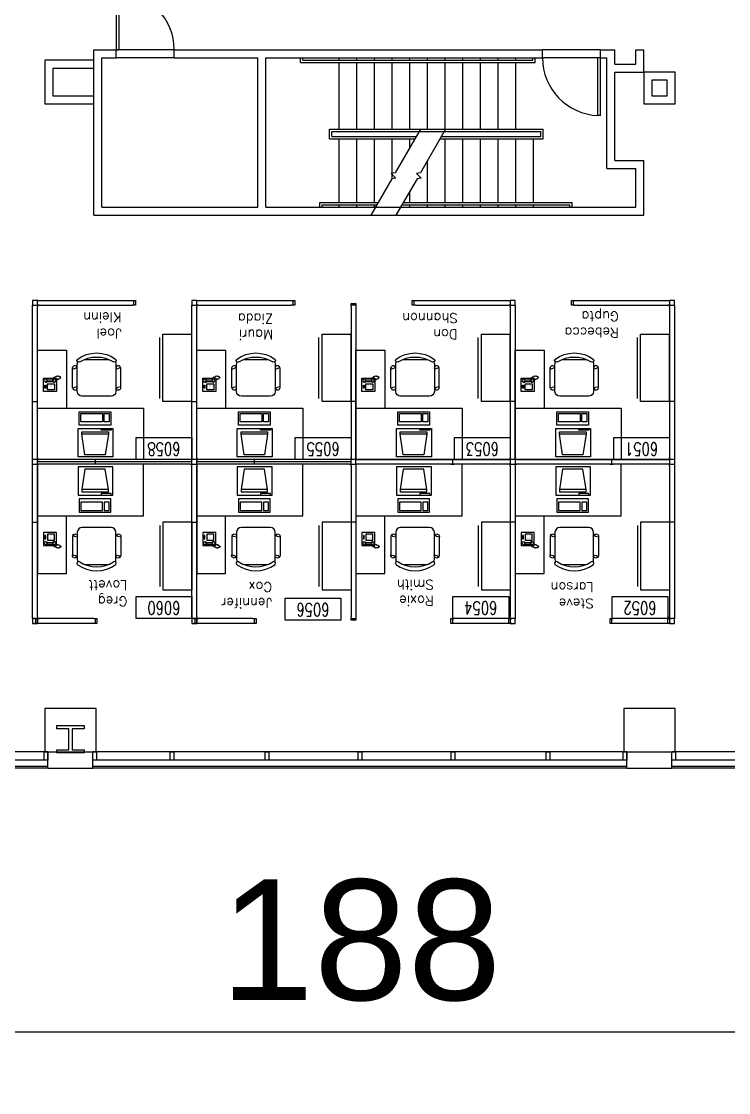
# Model space of a CAD drawing. Header units: millimetres. Extents: x 489553472 to 489553809, y 110504095 to 110504426.
# Drawn here: x 489553635 to 489553679, y 110504095.3 to 110504162 of the extents above; entities that cross this region are included whole.
import ezdxf
from ezdxf.enums import TextEntityAlignment as Align

# ---------------------------------------------------------------- set-up
doc = ezdxf.new("R2010")
doc.units = ezdxf.units.MM
for name, color, linetype in [('CHAIRS', 4, 'Continuous'), ('CPU', 6, 'Continuous'), ('DIM', 3, 'Continuous'), ('E-B-CORE', 30, 'Continuous'), ('E-B-FURR', 6, 'Continuous'), ('E-B-GLAZ', 72, 'Continuous'), ('E-B-MULL', 8, 'Continuous'), ('E-B-SHEL', 2, 'Continuous'), ('E-C-HEAD', 5, 'Continuous'), ('E-F-DOOR', 3, 'Continuous'), ('E-F-STAIR', 8, 'Continuous'), ('E-S-COLM', 8, 'Continuous'), ('EMPLOYEE', 1, 'Continuous'), ('FURNITURE', 3, 'Continuous'), ('PANELS_201', 6, 'Continuous'), ('PHONES', 4, 'Continuous'), ('RMNUM', 40, 'Continuous')]:
    doc.layers.add(name, color=color, linetype=linetype)
doc.styles.add('ARCHITXT', font='simplex.shx')
doc.styles.add('ROMANS', font='romans', dxfattribs={"width": 0.75, "height": 8})
doc.styles.get("Standard").update_dxf_attribs({"font": 'arial.ttf'})
doc.dimstyles.new('ISO-25', dxfattribs={"dimscale": 3, "dimtxt": 2.5, "dimasz": 2.5, "dimexe": 1.25, "dimexo": 0.625, "dimtad": 1, "dimdsep": 46, "dimtxsty": 'Standard', "dimcen": 2.5, "dimadec": 0, "dimazin": 0, "dimtfac": 1, "dimtmove": 0, "dimatfit": 3, "dimfxl": 0, "dimarcsym": 0})

# ---------------------------------------------------------------- blocks, each defined once
blk = doc.blocks.new('DR-36')
for p, q in [((0, 36), (0, 0)), ((0, 36), (1.5, 36)), ((1.5, 36), (1.5, 0)), ((0, 0), (1.5, 0))]:
    blk.add_line(p, q)
blk.add_arc((0, 0), 36, 0, 87.61406)
blk = doc.blocks.new('RMNUM')
at = {"layer": 'RMNUM'}
blk.add_lwpolyline([(-16.33354, 6.674702), (18.388073, 6.674702), (18.388073, -6.982766), (-16.33354, -6.982766), (-16.33354, 6.674702)], dxfattribs=at)
at = {"layer": 'RMNUM', "style": 'ROMANS', "width": 0.75}
blk.add_attdef('NUMBER', text='', height=8, dxfattribs=at).set_placement((1.027267, 0.114097), align=Align.MIDDLE_CENTER)
blk = doc.blocks.new('CHAIR7')
for p, q in [((5.12, 15.04), (17.88, 15.04)), ((0, 9), (0, -9)), ((20, 12), (3, 12)), ((23, -7.44), (23, 7.44)), ((3, -12), (20, -12)), ((5.12, -15), (17.88, -15))]:
    blk.add_line(p, q)
for centre, radius, start, end in [((5.56, 13.54), 1.56, 73.7398, 286.2602), ((17.44, 13.54), 1.56, 253.7398, 106.2602), ((3, 9), 3, 90, 180), ((20, 9), 3, 62.41556, 90), ((22.34, 11.12), 1.1, 53.30994, 212.02741), ((4.82, 0), 19.64, 327.57575, 32.42425), ((7, 0), 20, 323.1301, 36.8699), ((3, -9), 3, 180, 270), ((5.56, -13.5), 1.56, 73.7398, 286.2602), ((17.44, -13.5), 1.56, 253.7398, 106.2602), ((20, -9), 3, 270, 297.58444), ((22.34, -11.12), 1.1, 147.97259, 306.69006)]:
    blk.add_arc(centre, radius, start, end)
blk = doc.blocks.new('DESK2')
for p, q in [((33, 0), (-33, 0)), ((-33, 0), (-33, -68)), ((33, -32), (33, 0)), ((-33, -32), (33, -32)), ((-15, -68), (-15, -32)), ((-33, -68), (-15, -68))]:
    blk.add_line(p, q)
blk = doc.blocks.new('FC42X18D')
for p, q in [((-21, 0), (-21, -18)), ((-21, 0), (21, 0)), ((21, -18), (21, 0)), ((-21, -18), (21, -18)), ((-19, -20), (19, -20))]:
    blk.add_line(p, q)
blk = doc.blocks.new('RECTANG')
for p, q in [((1, 1), (0, 1)), ((0, 1), (0, 0)), ((1, 0), (1, 1)), ((0, 0), (1, 0))]:
    blk.add_line(p, q)
blk = doc.blocks.new('FNPHONE')
for p, q in [((-9.1, 0.22), (-9.7, 0.02)), ((-8.9, 0.62), (-9.5, 0.42)), ((-8.7, 1.02), (-9.3, 0.82)), ((-8.5, 1.42), (-9.1, 1.22)), ((-8.3, 1.82), (-8.9, 1.62)), ((-7.14, 0.56), (-7.5, -0.58)), ((-7.29, 6.54), (-7.29, 1.54)), ((-6.29, 6.54), (-6.29, 1.54)), ((-3.87, 4.85), (-3.87, 4.85)), ((-3.87, 3.91), (-3.87, 3.91)), ((-3.87, 2.97), (-3.87, 2.97)), ((-3.87, 2.03), (-3.87, 2.03)), ((-2.94, 4.85), (-2.94, 4.85)), ((-2.94, 3.91), (-2.94, 3.91)), ((-2.94, 2.97), (-2.94, 2.97)), ((-2.94, 2.03), (-2.94, 2.03)), ((-2, 4.85), (-2, 4.85)), ((-2, 3.91), (-2, 3.91)), ((-2, 2.97), (-2, 2.97)), ((-2, 2.03), (-2, 2.03)), ((-9.3, -0.18), (-9.9, -0.38)), ((-9.3, -0.58), (-9.9, -0.78)), ((-9.3, -0.98), (-9.9, -1.18)), ((-9.3, -1.38), (-9.9, -1.58)), ((-9.1, -1.78), (-9.7, -1.98)), ((-8.9, -2.18), (-9.5, -2.38)), ((-8.43, -2.46), (-9.03, -2.66)), ((-7.9, -1.98), (-8.5, -2.18)), ((-7.7, -1.58), (-8.3, -1.78)), ((-7.5, -1.18), (-8.1, -1.38)), ((-7.3, -0.78), (-7.9, -0.98))]:
    blk.add_line(p, q)
for centre, start, end in [((-6.79, 6.54), 298.49146, 241.50854), ((-6.79, 1.54), 118.49146, 61.50854)]:
    blk.add_arc(centre, 1.05, start, end)
for p, xscale, yscale, zscale in [((-8.21, 0), 8.20528234483245, 8.104073169521023, 8.20528234483245), ((-4.03, 6.72), 2.03125, 0.46875, 2.03125), ((-4.81, 1.25), 3.75, 4.375, 3.75)]:
    blk.add_blockref('RECTANG', p, dxfattribs=dict(xscale=xscale, yscale=yscale, zscale=zscale))
blk = doc.blocks.new('IBMAT', base_point=(61, 306))
for p, q in [((75, 307), (75, 306)), ((81, 307), (75, 307)), ((81, 306), (81, 307))]:
    blk.add_line(p, q)
at = {"xscale": 21, "yscale": 17, "zscale": 21}
blk.add_blockref('RECTANG', (61, 306), dxfattribs=at)
blk = doc.blocks.new('KEYBOARD', base_point=(60, 294))
for p, xscale, yscale, zscale in [((60, 294), 19, 8, 19), ((61, 295), 13, 5, 13), ((75, 295), 3, 5, 3)]:
    blk.add_blockref('RECTANG', p, dxfattribs=dict(xscale=xscale, yscale=yscale, zscale=zscale))
blk = doc.blocks.new('COMPUTER')
for p, q in [((-6.64, 16.23), (-8.5, 3.5)), ((6.08, 16.23), (-6.64, 16.23)), ((8, 3.5), (6.08, 16.23)), ((-8.5, 3.5), (-8.5, 2.04)), ((8, 3.5), (-8.5, 3.5)), ((-8.5, 2.04), (8, 2.04)), ((8, 2.04), (8, 3.5))]:
    blk.add_line(p, q)
at = {"xscale": 1.033846153846154, "yscale": 1.033846153846154, "zscale": 1.033846153846154}
for name, p in [('IBMAT', (-10.86, 0)), ('KEYBOARD', (-10.05, -10.5))]:
    blk.add_blockref(name, p, dxfattribs=at)
blk = doc.blocks.new('*D21')
at = {"layer": 'Defpoints', "color": 0, "transparency": 16777216}
for p in [(489553564.549, 110504116.012), (489553747.652, 110504116.008), (489553564.548, 110504099.071)]:
    blk.add_point(p, dxfattribs=at)
at = {"layer": 'DIM', "color": 0, "lineweight": -2, "transparency": 16777216}
for p, q in [((489553564.548, 110504114.137), (489553564.548, 110504095.321)), ((489553747.652, 110504114.133), (489553747.652, 110504095.318)), ((489553740.152, 110504099.068), (489553572.048, 110504099.071))]:
    blk.add_line(p, q, dxfattribs=at)
at = {"layer": 'DIM', "color": 0, "transparency": 16777216}
for points in [[(489553572.048, 110504100.321), (489553572.048, 110504097.821), (489553564.548, 110504099.071)], [(489553740.152, 110504100.318), (489553740.152, 110504097.818), (489553747.652, 110504099.068)]]:
    blk.add_solid(points, dxfattribs=at)
at = {"layer": 'DIM', "color": 0, "transparency": 16777216, "insert": (489553656.1, 110504104.774), "char_height": 7.5, "attachment_point": 5, "rotation": 359.99881}
blk.add_mtext('188', dxfattribs=at)

msp = doc.modelspace()

# ---------------------------------------------------------------- linework, layer by layer
at = {"layer": 'E-B-CORE'}
for p, q in [((489553639.4985221, 110504160.2123077), (489553640.8985221, 110504160.2123077)), ((489553639.4985221, 110504149.9123077), (489553639.4985221, 110504160.2123077)), ((489553639.9985221, 110504159.7123077), (489553640.8985221, 110504159.7123077)), ((489553639.9985221, 110504150.4123077), (489553639.9985221, 110504159.7123077)), ((489553640.8985221, 110504159.7123077), (489553640.8985221, 110504160.2123077)), ((489553644.4985221, 110504160.2123077), (489553667.3985221, 110504160.2123077)), ((489553644.4985221, 110504159.7123077), (489553644.4985221, 110504160.2123077)), ((489553644.4985221, 110504159.7123077), (489553649.6985221, 110504159.7123077)), ((489553649.6985221, 110504150.4123077), (489553649.6985221, 110504159.7123077)), ((489553650.1985221, 110504159.7123077), (489553667.3985221, 110504159.7123077)), ((489553650.1985221, 110504150.4123077), (489553650.1985221, 110504159.7123077)), ((489553667.3985221, 110504159.7123077), (489553667.3985221, 110504160.2123077)), ((489553670.9985221, 110504159.7123077), (489553670.9985221, 110504160.2123077)), ((489553670.9985221, 110504160.2123077), (489553671.8985221, 110504160.2123077)), ((489553670.9985221, 110504159.7123077), (489553671.3985221, 110504159.7123077)), ((489553671.3985221, 110504152.8123077), (489553671.3985221, 110504159.7123077)), ((489553671.8985221, 110504159.3123077), (489553671.8985221, 110504160.2123077)), ((489553673.1985221, 110504159.3123077), (489553673.1985221, 110504160.2123077)), ((489553673.1985221, 110504160.2123077), (489553673.6985221, 110504160.2123077)), ((489553673.6985221, 110504158.8123077), (489553673.6985221, 110504160.2123077)), ((489553636.9485221, 110504159.0512904), (489553636.9485221, 110504157.3512904)), ((489553639.4985221, 110504159.0512904), (489553636.9485221, 110504159.0512904)), ((489553671.8985221, 110504159.3123077), (489553673.1985221, 110504159.3123077)), ((489553671.8985221, 110504158.8123077), (489553673.6985221, 110504158.8123077)), ((489553671.8985221, 110504153.3123077), (489553671.8985221, 110504158.8123077)), ((489553636.9485221, 110504157.3512904), (489553639.4985221, 110504157.3512904)), ((489553671.8985221, 110504153.3123077), (489553673.6985221, 110504153.3123077)), ((489553673.6985221, 110504149.9123077), (489553673.6985221, 110504153.3123077)), ((489553671.3985221, 110504152.8123077), (489553673.1985221, 110504152.8123077)), ((489553673.1985221, 110504150.4123077), (489553673.1985221, 110504152.8123077)), ((489553639.9985221, 110504150.4123077), (489553649.6985221, 110504150.4123077)), ((489553650.1985221, 110504150.4123077), (489553673.1985221, 110504150.4123077)), ((489553639.4985221, 110504149.9123077), (489553673.6985221, 110504149.9123077))]:
    msp.add_line(p, q, dxfattribs=at)
for points in [[(489553639.4985221, 110504159.5512904), (489553636.4485221, 110504159.5512904), (489553636.4485221, 110504156.8512904)], [(489553636.4485221, 110504156.8512904), (489553639.4985221, 110504156.8512904)]]:
    msp.add_lwpolyline(points, dxfattribs=at)
for points in [[(489553673.6985221, 110504156.8512904), (489553675.6485221, 110504156.8512904), (489553675.6485221, 110504158.8123077), (489553673.6985221, 110504158.8123077)], [(489553674.1985221, 110504157.3512904), (489553675.1485221, 110504157.3512904), (489553675.1485221, 110504158.3123077), (489553674.1985221, 110504158.3123077)]]:
    msp.add_lwpolyline(points, close=True, dxfattribs=at)
at = {"layer": 'E-B-FURR'}
for p, q in [((489553636.6485221, 110504116.5123077), (489553603.4485221, 110504116.5123077)), ((489553672.6485221, 110504116.5123077), (489553639.4485221, 110504116.5123077)), ((489553708.6485221, 110504116.5123077), (489553675.4485221, 110504116.5123077))]:
    msp.add_line(p, q, dxfattribs=at)
for points in [[(489553636.4485221, 110504116.5123077), (489553639.6485221, 110504116.5123077), (489553639.6485221, 110504119.2123077), (489553636.4485221, 110504119.2123077)], [(489553672.4485221, 110504116.5123077), (489553675.6485221, 110504116.5123077), (489553675.6485221, 110504119.2123077), (489553672.4485221, 110504119.2123077)]]:
    msp.add_lwpolyline(points, close=True, dxfattribs=at)
at = {"layer": 'E-B-GLAZ'}
for p, q in [((489553636.6485221, 110504116.0123077), (489553603.4485221, 110504116.0123077)), ((489553672.6485221, 110504116.0123077), (489553639.4485221, 110504116.0123077)), ((489553708.6485221, 110504116.0123077), (489553675.4485221, 110504116.0123077)), ((489553636.6485221, 110504115.6123077), (489553603.4485221, 110504115.6123077)), ((489553636.6485221, 110504115.5123077), (489553603.4485221, 110504115.5123077)), ((489553672.6485221, 110504115.6123077), (489553639.4485221, 110504115.6123077)), ((489553672.6485221, 110504115.5123077), (489553639.4485221, 110504115.5123077)), ((489553708.6485221, 110504115.6123077), (489553675.4485221, 110504115.6123077)), ((489553708.6485221, 110504115.5123077), (489553675.4485221, 110504115.5123077))]:
    msp.add_line(p, q, dxfattribs=at)
at = {"layer": 'E-B-MULL'}
for points in [[(489553636.4235221, 110504116.0123077), (489553636.4235221, 110504116.5123077), (489553636.6485221, 110504116.5123077), (489553636.6485221, 110504116.0123077)], [(489553639.4485221, 110504116.0123077), (489553639.4485221, 110504116.5123077), (489553639.6735221, 110504116.5123077), (489553639.6735221, 110504116.0123077)], [(489553644.2485221, 110504116.0123077), (489553644.2485221, 110504116.5123077), (489553644.4735221, 110504116.5123077), (489553644.4735221, 110504116.0123077)], [(489553650.1485221, 110504116.0123077), (489553650.1485221, 110504116.5123077), (489553650.3735221, 110504116.5123077), (489553650.3735221, 110504116.0123077)], [(489553655.9360221, 110504116.0123077), (489553655.9360221, 110504116.5123077), (489553656.1610221, 110504116.5123077), (489553656.1610221, 110504116.0123077)], [(489553661.7235221, 110504116.0123077), (489553661.7235221, 110504116.5123077), (489553661.9485221, 110504116.5123077), (489553661.9485221, 110504116.0123077)], [(489553667.6235221, 110504116.0123077), (489553667.6235221, 110504116.5123077), (489553667.8485221, 110504116.5123077), (489553667.8485221, 110504116.0123077)], [(489553672.4235221, 110504116.0123077), (489553672.4235221, 110504116.5123077), (489553672.6485221, 110504116.5123077), (489553672.6485221, 110504116.0123077)], [(489553675.4485221, 110504116.0123077), (489553675.4485221, 110504116.5123077), (489553675.6735221, 110504116.5123077), (489553675.6735221, 110504116.0123077)]]:
    msp.add_lwpolyline(points, close=True, dxfattribs=at)
at = {"layer": 'E-B-SHEL'}
for p, q in [((489553636.6485221, 110504115.5123077), (489553636.6485221, 110504116.5123077)), ((489553636.6485221, 110504116.5123077), (489553639.4485221, 110504116.5123077)), ((489553639.4485221, 110504115.5123077), (489553639.4485221, 110504116.5123077)), ((489553672.6485221, 110504115.5123077), (489553672.6485221, 110504116.5123077)), ((489553672.6485221, 110504116.5123077), (489553675.4485221, 110504116.5123077)), ((489553675.4485221, 110504115.5123077), (489553675.4485221, 110504116.5123077)), ((489553636.6485221, 110504115.5123077), (489553639.4485221, 110504115.5123077)), ((489553672.6485221, 110504115.5123077), (489553675.4485221, 110504115.5123077))]:
    msp.add_line(p, q, dxfattribs=at)
at = {"layer": 'E-C-HEAD'}
for p, q in [((489553644.4985221, 110504160.2123077), (489553640.8985221, 110504160.2123077)), ((489553644.4985221, 110504159.7123077), (489553640.8985221, 110504159.7123077)), ((489553670.9985221, 110504160.2123077), (489553667.3985221, 110504160.2123077)), ((489553670.9985221, 110504159.7123077), (489553667.3985221, 110504159.7123077))]:
    msp.add_line(p, q, dxfattribs=at)
at = {"layer": 'E-F-STAIR'}
for p, q in [((489553652.3485221, 110504159.4123077), (489553652.3485221, 110504159.7123077)), ((489553652.4985221, 110504159.5623077), (489553652.4985221, 110504159.7123077)), ((489553654.7485221, 110504159.5623077), (489553654.7485221, 110504159.7123077)), ((489553655.8485221, 110504159.5623077), (489553655.8485221, 110504159.7123077)), ((489553656.9485221, 110504159.5623077), (489553656.9485221, 110504159.7123077)), ((489553658.0485221, 110504159.5623077), (489553658.0485221, 110504159.7123077)), ((489553659.1485221, 110504159.5623077), (489553659.1485221, 110504159.7123077)), ((489553660.2485221, 110504159.5623077), (489553660.2485221, 110504159.7123077)), ((489553661.3485221, 110504159.5623077), (489553661.3485221, 110504159.7123077)), ((489553662.4485221, 110504159.5623077), (489553662.4485221, 110504159.7123077)), ((489553663.5485221, 110504159.5623077), (489553663.5485221, 110504159.7123077)), ((489553664.6485221, 110504159.5623077), (489553664.6485221, 110504159.7123077)), ((489553665.7485221, 110504159.5623077), (489553665.7485221, 110504159.7123077)), ((489553666.7985221, 110504159.5623077), (489553666.7985221, 110504159.7123077)), ((489553666.9485221, 110504159.4123077), (489553666.9485221, 110504159.7123077)), ((489553652.3485221, 110504159.4123077), (489553666.9485221, 110504159.4123077)), ((489553652.4985221, 110504159.5623077), (489553666.7985221, 110504159.5623077)), ((489553654.7485221, 110504155.2623077), (489553654.7485221, 110504159.4123077)), ((489553655.8485221, 110504155.2623077), (489553655.8485221, 110504159.4123077)), ((489553656.9485221, 110504155.2623077), (489553656.9485221, 110504159.4123077)), ((489553658.0485221, 110504155.2623077), (489553658.0485221, 110504159.4123077)), ((489553659.1485221, 110504155.2623077), (489553659.1485221, 110504159.4123077)), ((489553660.2485221, 110504155.2623077), (489553660.2485221, 110504159.4123077)), ((489553661.3485221, 110504155.2623077), (489553661.3485221, 110504159.4123077)), ((489553662.4485221, 110504155.2623077), (489553662.4485221, 110504159.4123077)), ((489553663.5485221, 110504155.2623077), (489553663.5485221, 110504159.4123077)), ((489553664.6485221, 110504155.2623077), (489553664.6485221, 110504159.4123077)), ((489553665.7485221, 110504155.2623077), (489553665.7485221, 110504159.4123077)), ((489553654.1485221, 110504155.2623077), (489553667.4485221, 110504155.2623077)), ((489553654.1485221, 110504154.6623077), (489553654.1485221, 110504155.2623077)), ((489553654.2985221, 110504155.1123077), (489553667.2985221, 110504155.1123077)), ((489553654.2985221, 110504154.8123077), (489553654.2985221, 110504155.1123077)), ((489553667.2985221, 110504154.8123077), (489553667.2985221, 110504155.1123077)), ((489553667.4485221, 110504154.6623077), (489553667.4485221, 110504155.2623077)), ((489553654.1485221, 110504154.6623077), (489553659.4623323, 110504154.6623077)), ((489553654.2985221, 110504154.8123077), (489553659.5489348, 110504154.8123077)), ((489553654.7485221, 110504150.7123077), (489553654.7485221, 110504154.6623077)), ((489553655.8485221, 110504150.7123077), (489553655.8485221, 110504154.6623077)), ((489553656.9485221, 110504150.7123077), (489553656.9485221, 110504154.6623077)), ((489553658.0485221, 110504152.1871837), (489553658.0485221, 110504154.6623077)), ((489553659.1485221, 110504154.1187725), (489553659.1485221, 110504154.6623077)), ((489553661.0285739, 110504154.6623077), (489553667.4485221, 110504154.6623077)), ((489553661.1151764, 110504154.8123077), (489553667.2985221, 110504154.8123077)), ((489553661.3485221, 110504150.7123077), (489553661.3485221, 110504154.6623077)), ((489553662.4485221, 110504150.7123077), (489553662.4485221, 110504154.6623077)), ((489553663.5485221, 110504150.7123077), (489553663.5485221, 110504154.6623077)), ((489553664.6485221, 110504150.7123077), (489553664.6485221, 110504154.6623077)), ((489553665.7485221, 110504150.7123077), (489553665.7485221, 110504154.6623077)), ((489553666.8485221, 110504150.7123077), (489553666.8485221, 110504154.6623077)), ((489553660.2485221, 110504150.7123077), (489553660.2485221, 110504153.3112184)), ((489553659.1485221, 110504150.7123077), (489553659.1485221, 110504151.4059625)), ((489553653.5485221, 110504150.7123077), (489553657.1817987, 110504150.7123077)), ((489553653.5485221, 110504150.4123077), (489553653.5485221, 110504150.7123077)), ((489553653.6985221, 110504150.5623077), (489553657.0951962, 110504150.5623077)), ((489553653.6985221, 110504150.4123077), (489553653.6985221, 110504150.5623077)), ((489553654.7485221, 110504150.4123077), (489553654.7485221, 110504150.5623077)), ((489553655.8485221, 110504150.4123077), (489553655.8485221, 110504150.5623077)), ((489553656.9485221, 110504150.4123077), (489553656.9485221, 110504150.5623077)), ((489553658.6614378, 110504150.5623077), (489553669.0985221, 110504150.5623077)), ((489553658.7480403, 110504150.7123077), (489553669.2485221, 110504150.7123077)), ((489553659.1485221, 110504150.4123077), (489553659.1485221, 110504150.5623077)), ((489553660.2485221, 110504150.4123077), (489553660.2485221, 110504150.5623077)), ((489553661.3485221, 110504150.4123077), (489553661.3485221, 110504150.5623077)), ((489553662.4485221, 110504150.4123077), (489553662.4485221, 110504150.5623077)), ((489553663.5485221, 110504150.4123077), (489553663.5485221, 110504150.5623077)), ((489553664.6485221, 110504150.4123077), (489553664.6485221, 110504150.5623077)), ((489553665.7485221, 110504150.4123077), (489553665.7485221, 110504150.5623077)), ((489553666.8485221, 110504150.4123077), (489553666.8485221, 110504150.5623077)), ((489553669.0985221, 110504150.4123077), (489553669.0985221, 110504150.5623077)), ((489553669.2485221, 110504150.4123077), (489553669.2485221, 110504150.7123077))]:
    msp.add_line(p, q, dxfattribs=at)
for points in [[(489553659.8087424, 110504155.2623077), (489553658.2391234, 110504152.5436477), (489553657.9891856, 110504152.5107428), (489553658.2820059, 110504152.2179225), (489553658.0320681, 110504152.1850175), (489553656.7199185, 110504149.9123077)], [(489553661.374984, 110504155.2623077), (489553659.805365, 110504152.5436477), (489553659.5554272, 110504152.5107428), (489553659.8482475, 110504152.2179225), (489553659.5983097, 110504152.1850175), (489553658.2861601, 110504149.9123077)]]:
    msp.add_lwpolyline(points, dxfattribs=at)
at = {"layer": 'E-S-COLM'}
msp.add_lwpolyline([(489553638.8974138, 110504116.6525821), (489553638.8971202, 110504116.4525823), (489553637.197122, 110504116.4550782), (489553637.1974157, 110504116.655078), (489553637.9474149, 110504116.6539769), (489553637.9493235, 110504117.9539755), (489553637.1993243, 110504117.9550766), (489553637.1996179, 110504118.1550764), (489553638.8996161, 110504118.1525805), (489553638.8993224, 110504117.9525807), (489553638.1493233, 110504117.9536818), (489553638.1474147, 110504116.6536832)], close=True, dxfattribs=at)
at = {"layer": 'PANELS_201', "linetype": 'Continuous'}
for p, q in [((489553655.8983722, 110504134.7112837), (489553661.6983722, 110504134.7112837)), ((489553661.6983722, 110504134.4112837), (489553655.8983722, 110504134.4112837)), ((489553661.8983722, 110504134.7112837), (489553665.2983722, 110504134.7112837)), ((489553665.2983722, 110504134.4112837), (489553661.8983722, 110504134.4112837)), ((489553665.7983722, 110504134.7112837), (489553671.5983722, 110504134.7112837)), ((489553671.5983722, 110504134.4112837), (489553665.7983722, 110504134.4112837)), ((489553671.7983722, 110504134.7112837), (489553675.1983722, 110504134.7112837)), ((489553675.1983722, 110504134.4112837), (489553671.7983722, 110504134.4112837)), ((489553635.8983722, 110504124.5112837), (489553635.8983722, 110504124.8112837)), ((489553645.7983722, 110504124.5112837), (489553645.7983722, 110504124.8112837)), ((489553665.3983722, 110504124.8112837), (489553665.3983722, 110504124.5112837)), ((489553675.2983722, 110504124.8112837), (489553675.2983722, 110504124.5112837))]:
    msp.add_line(p, q, dxfattribs=at)
for points in [[(489553635.9983722, 110504144.6112837), (489553635.6983722, 110504144.6112837), (489553635.6983722, 110504144.3112837)], [(489553635.6983722, 110504144.2112837), (489553635.6983722, 110504144.3112837), (489553635.9983722, 110504144.3112837), (489553635.9983722, 110504144.2112837)], [(489553636.0983722, 110504144.3112837), (489553635.9983722, 110504144.3112837), (489553635.9983722, 110504144.6112837), (489553636.0983722, 110504144.6112837)], [(489553636.0983722, 110504144.6112837), (489553641.8983722, 110504144.6112837)], [(489553636.0983722, 110504144.3112837), (489553641.8983722, 110504144.3112837)], [(489553641.8983722, 110504144.6112837), (489553641.9983722, 110504144.6112837), (489553642.0983722, 110504144.6112837), (489553642.0983722, 110504144.3112837), (489553641.8983722, 110504144.3112837)], [(489553641.9983722, 110504144.3112837), (489553641.9983722, 110504144.6112837)], [(489553645.8983722, 110504144.6112837), (489553645.5983722, 110504144.6112837), (489553645.5983722, 110504144.3112837)], [(489553645.5983722, 110504144.2112837), (489553645.5983722, 110504144.3112837), (489553645.8983722, 110504144.3112837), (489553645.8983722, 110504144.2112837)], [(489553645.9983722, 110504144.3112837), (489553645.8983722, 110504144.3112837), (489553645.8983722, 110504144.6112837), (489553645.9983722, 110504144.6112837)], [(489553645.9983722, 110504144.6112837), (489553651.7983722, 110504144.6112837)], [(489553645.9983722, 110504144.3112837), (489553651.7983722, 110504144.3112837)], [(489553651.7983722, 110504144.6112837), (489553651.8983722, 110504144.6112837), (489553651.9983722, 110504144.6112837), (489553651.9983722, 110504144.3112837), (489553651.7983722, 110504144.3112837)], [(489553651.8983722, 110504144.3112837), (489553651.8983722, 110504144.6112837)], [(489553655.4983722, 110504144.2112837), (489553655.4983722, 110504144.3112837), (489553655.4983722, 110504144.4112837), (489553655.7983722, 110504144.4112837), (489553655.7983722, 110504144.2112837)], [(489553655.7983722, 110504144.3112837), (489553655.4983722, 110504144.3112837)], [(489553659.4983722, 110504144.3112837), (489553659.3983722, 110504144.3112837), (489553659.2983722, 110504144.3112837), (489553659.2983722, 110504144.6112837), (489553659.4983722, 110504144.6112837)], [(489553659.3983722, 110504144.6112837), (489553659.3983722, 110504144.3112837)], [(489553659.4983722, 110504144.6112837), (489553665.2983722, 110504144.6112837)], [(489553659.4983722, 110504144.3112837), (489553665.2983722, 110504144.3112837)], [(489553665.2983722, 110504144.6112837), (489553665.3983722, 110504144.6112837), (489553665.3983722, 110504144.3112837), (489553665.2983722, 110504144.3112837)], [(489553665.6983722, 110504144.3112837), (489553665.6983722, 110504144.6112837), (489553665.3983722, 110504144.6112837)], [(489553665.3983722, 110504144.2112837), (489553665.3983722, 110504144.3112837), (489553665.6983722, 110504144.3112837), (489553665.6983722, 110504144.2112837)], [(489553669.3983722, 110504144.3112837), (489553669.2983722, 110504144.3112837), (489553669.1983722, 110504144.3112837), (489553669.1983722, 110504144.6112837), (489553669.3983722, 110504144.6112837)], [(489553669.2983722, 110504144.6112837), (489553669.2983722, 110504144.3112837)], [(489553669.3983722, 110504144.6112837), (489553675.1983722, 110504144.6112837)], [(489553669.3983722, 110504144.3112837), (489553675.1983722, 110504144.3112837)], [(489553675.1983722, 110504144.6112837), (489553675.2983722, 110504144.6112837), (489553675.2983722, 110504144.3112837), (489553675.1983722, 110504144.3112837)], [(489553675.5983722, 110504144.3112837), (489553675.5983722, 110504144.6112837), (489553675.2983722, 110504144.6112837)], [(489553675.2983722, 110504144.2112837), (489553675.2983722, 110504144.3112837), (489553675.5983722, 110504144.3112837), (489553675.5983722, 110504144.2112837)], [(489553635.6983722, 110504138.4112837), (489553635.6983722, 110504144.2112837)], [(489553635.9983722, 110504138.4112837), (489553635.9983722, 110504144.2112837)], [(489553645.5983722, 110504138.4112837), (489553645.5983722, 110504144.2112837)], [(489553645.8983722, 110504138.4112837), (489553645.8983722, 110504144.2112837)], [(489553655.4983722, 110504144.2112837), (489553655.4983722, 110504138.4112837)], [(489553655.7983722, 110504144.2112837), (489553655.7983722, 110504138.4112837)], [(489553665.3983722, 110504144.2112837), (489553665.3983722, 110504138.4112837)], [(489553665.6983722, 110504144.2112837), (489553665.6983722, 110504138.4112837)], [(489553675.2983722, 110504144.2112837), (489553675.2983722, 110504138.4112837)], [(489553675.5983722, 110504144.2112837), (489553675.5983722, 110504138.4112837)], [(489553635.6983722, 110504138.2112837), (489553635.6983722, 110504138.4112837)], [(489553635.6983722, 110504138.3112837), (489553635.9983722, 110504138.3112837)], [(489553635.9983722, 110504138.2112837), (489553635.9983722, 110504138.4112837)], [(489553645.5983722, 110504138.2112837), (489553645.5983722, 110504138.4112837)], [(489553645.5983722, 110504138.3112837), (489553645.8983722, 110504138.3112837)], [(489553645.8983722, 110504138.2112837), (489553645.8983722, 110504138.4112837)], [(489553655.4983722, 110504138.4112837), (489553655.4983722, 110504138.2112837)], [(489553655.7983722, 110504138.3112837), (489553655.4983722, 110504138.3112837)], [(489553655.7983722, 110504138.4112837), (489553655.7983722, 110504138.2112837)], [(489553665.3983722, 110504138.4112837), (489553665.3983722, 110504138.2112837)], [(489553665.6983722, 110504138.3112837), (489553665.3983722, 110504138.3112837)], [(489553665.6983722, 110504138.4112837), (489553665.6983722, 110504138.2112837)], [(489553675.2983722, 110504138.4112837), (489553675.2983722, 110504138.2112837)], [(489553675.5983722, 110504138.3112837), (489553675.2983722, 110504138.3112837)], [(489553675.5983722, 110504138.4112837), (489553675.5983722, 110504138.2112837)], [(489553635.6983722, 110504134.8112837), (489553635.6983722, 110504138.2112837)], [(489553635.9983722, 110504134.8112837), (489553635.9983722, 110504138.2112837)], [(489553645.5983722, 110504134.8112837), (489553645.5983722, 110504138.2112837)], [(489553645.8983722, 110504134.8112837), (489553645.8983722, 110504138.2112837)], [(489553655.4983722, 110504138.2112837), (489553655.4983722, 110504134.8112837)], [(489553655.7983722, 110504138.2112837), (489553655.7983722, 110504134.8112837)], [(489553665.3983722, 110504138.2112837), (489553665.3983722, 110504134.8112837)], [(489553665.6983722, 110504138.2112837), (489553665.6983722, 110504134.8112837)], [(489553675.2983722, 110504138.2112837), (489553675.2983722, 110504134.8112837)], [(489553675.5983722, 110504138.2112837), (489553675.5983722, 110504134.8112837)], [(489553635.9983722, 110504134.8112837), (489553635.9983722, 110504134.7112837), (489553635.6983722, 110504134.7112837), (489553635.6983722, 110504134.8112837)], [(489553635.6983722, 110504134.4112837), (489553635.6983722, 110504134.7112837)], [(489553635.6983722, 110504134.3112837), (489553635.6983722, 110504134.4112837), (489553635.9983722, 110504134.4112837), (489553635.9983722, 110504134.3112837)], [(489553635.6983722, 110504130.9112837), (489553635.6983722, 110504134.3112837)], [(489553636.0983722, 110504134.4112837), (489553635.9983722, 110504134.4112837), (489553635.9983722, 110504134.7112837), (489553636.0983722, 110504134.7112837)], [(489553639.5983722, 110504134.5612837), (489553635.9983722, 110504134.5612837)], [(489553635.9983722, 110504130.9112837), (489553635.9983722, 110504134.3112837)], [(489553639.4983722, 110504134.7112837), (489553636.0983722, 110504134.7112837)], [(489553639.4983722, 110504134.4112837), (489553636.0983722, 110504134.4112837)], [(489553639.6983722, 110504134.7112837), (489553639.4983722, 110504134.7112837)], [(489553639.6983722, 110504134.4112837), (489553639.4983722, 110504134.4112837)], [(489553639.5983722, 110504134.4112837), (489553639.5983722, 110504134.7112837)], [(489553645.5983722, 110504134.5612837), (489553639.5983722, 110504134.5612837)], [(489553645.4983722, 110504134.7112837), (489553639.6983722, 110504134.7112837)], [(489553645.4983722, 110504134.4112837), (489553639.6983722, 110504134.4112837)], [(489553645.4983722, 110504134.4112837), (489553645.5983722, 110504134.4112837), (489553645.5983722, 110504134.7112837), (489553645.4983722, 110504134.7112837)], [(489553645.8983722, 110504134.8112837), (489553645.8983722, 110504134.7112837), (489553645.5983722, 110504134.7112837), (489553645.5983722, 110504134.8112837)], [(489553645.5983722, 110504134.3112837), (489553645.5983722, 110504134.4112837), (489553645.8983722, 110504134.4112837), (489553645.8983722, 110504134.3112837)], [(489553645.5983722, 110504130.9112837), (489553645.5983722, 110504134.3112837)], [(489553645.9983722, 110504134.4112837), (489553645.8983722, 110504134.4112837), (489553645.8983722, 110504134.7112837), (489553645.9983722, 110504134.7112837)], [(489553649.4983722, 110504134.5612837), (489553645.8983722, 110504134.5612837)], [(489553645.8983722, 110504130.9112837), (489553645.8983722, 110504134.3112837)], [(489553649.3983722, 110504134.7112837), (489553645.9983722, 110504134.7112837)], [(489553649.3983722, 110504134.4112837), (489553645.9983722, 110504134.4112837)], [(489553649.5983722, 110504134.7112837), (489553649.3983722, 110504134.7112837)], [(489553649.5983722, 110504134.4112837), (489553649.3983722, 110504134.4112837)], [(489553649.4983722, 110504134.4112837), (489553649.4983722, 110504134.7112837)], [(489553655.4983722, 110504134.5612837), (489553649.4983722, 110504134.5612837)], [(489553655.3983722, 110504134.7112837), (489553649.5983722, 110504134.7112837)], [(489553655.3983722, 110504134.4112837), (489553649.5983722, 110504134.4112837)], [(489553655.3983722, 110504134.4112837), (489553655.4983722, 110504134.4112837), (489553655.4983722, 110504134.7112837), (489553655.3983722, 110504134.7112837)], [(489553655.7983722, 110504134.8112837), (489553655.7983722, 110504134.7112837), (489553655.4983722, 110504134.7112837), (489553655.4983722, 110504134.8112837)], [(489553655.4983722, 110504134.3112837), (489553655.4983722, 110504134.4112837), (489553655.7983722, 110504134.4112837), (489553655.7983722, 110504134.3112837)], [(489553655.4983722, 110504134.3112837), (489553655.4983722, 110504130.9112837)], [(489553655.8983722, 110504134.4112837), (489553655.7983722, 110504134.4112837), (489553655.7983722, 110504134.7112837), (489553655.8983722, 110504134.7112837)], [(489553655.7983722, 110504134.3112837), (489553655.7983722, 110504130.9112837)], [(489553661.6983722, 110504134.7112837), (489553661.8983722, 110504134.7112837)], [(489553661.6983722, 110504134.4112837), (489553661.8983722, 110504134.4112837)], [(489553661.7983722, 110504134.7112837), (489553661.7983722, 110504134.4112837)], [(489553665.2983722, 110504134.7112837), (489553665.3983722, 110504134.7112837), (489553665.3983722, 110504134.4112837), (489553665.2983722, 110504134.4112837)], [(489553665.6983722, 110504134.8112837), (489553665.6983722, 110504134.7112837), (489553665.3983722, 110504134.7112837), (489553665.3983722, 110504134.8112837)], [(489553665.3983722, 110504134.3112837), (489553665.3983722, 110504134.4112837), (489553665.6983722, 110504134.4112837), (489553665.6983722, 110504134.3112837)], [(489553665.3983722, 110504134.3112837), (489553665.3983722, 110504130.9112837)], [(489553665.7983722, 110504134.7112837), (489553665.6983722, 110504134.7112837), (489553665.6983722, 110504134.4112837), (489553665.7983722, 110504134.4112837)], [(489553665.6983722, 110504134.3112837), (489553665.6983722, 110504130.9112837)], [(489553671.5983722, 110504134.7112837), (489553671.7983722, 110504134.7112837)], [(489553671.5983722, 110504134.4112837), (489553671.7983722, 110504134.4112837)], [(489553671.6983722, 110504134.7112837), (489553671.6983722, 110504134.4112837)], [(489553675.1983722, 110504134.7112837), (489553675.2983722, 110504134.7112837), (489553675.2983722, 110504134.4112837), (489553675.1983722, 110504134.4112837)], [(489553675.5983722, 110504134.8112837), (489553675.5983722, 110504134.7112837), (489553675.2983722, 110504134.7112837), (489553675.2983722, 110504134.8112837)], [(489553675.2983722, 110504134.3112837), (489553675.2983722, 110504134.4112837), (489553675.5983722, 110504134.4112837), (489553675.5983722, 110504134.3112837)], [(489553675.2983722, 110504134.3112837), (489553675.2983722, 110504130.9112837)], [(489553675.5983722, 110504134.7112837), (489553675.5983722, 110504134.4112837)], [(489553675.5983722, 110504134.3112837), (489553675.5983722, 110504130.9112837)], [(489553635.6983722, 110504130.7112837), (489553635.6983722, 110504130.9112837)], [(489553635.6983722, 110504130.8112837), (489553635.9983722, 110504130.8112837)], [(489553635.6983722, 110504124.9112837), (489553635.6983722, 110504130.7112837)], [(489553635.9983722, 110504130.7112837), (489553635.9983722, 110504130.9112837)], [(489553635.9983722, 110504124.9112837), (489553635.9983722, 110504130.7112837)], [(489553645.5983722, 110504130.7112837), (489553645.5983722, 110504130.9112837)], [(489553645.5983722, 110504130.8112837), (489553645.8983722, 110504130.8112837)], [(489553645.5983722, 110504124.9112837), (489553645.5983722, 110504130.7112837)], [(489553645.8983722, 110504130.7112837), (489553645.8983722, 110504130.9112837)], [(489553645.8983722, 110504124.9112837), (489553645.8983722, 110504130.7112837)], [(489553655.4983722, 110504130.9112837), (489553655.4983722, 110504130.7112837)], [(489553655.7983722, 110504130.8112837), (489553655.4983722, 110504130.8112837)], [(489553655.4983722, 110504130.7112837), (489553655.4983722, 110504124.9112837)], [(489553655.7983722, 110504130.9112837), (489553655.7983722, 110504130.7112837)], [(489553655.7983722, 110504130.7112837), (489553655.7983722, 110504124.9112837)], [(489553665.3983722, 110504130.9112837), (489553665.3983722, 110504130.7112837)], [(489553665.6983722, 110504130.8112837), (489553665.3983722, 110504130.8112837)], [(489553665.3983722, 110504130.7112837), (489553665.3983722, 110504124.9112837)], [(489553665.6983722, 110504130.9112837), (489553665.6983722, 110504130.7112837)], [(489553665.6983722, 110504130.7112837), (489553665.6983722, 110504124.9112837)], [(489553675.2983722, 110504130.9112837), (489553675.2983722, 110504130.7112837)], [(489553675.5983722, 110504130.8112837), (489553675.2983722, 110504130.8112837)], [(489553675.2983722, 110504130.7112837), (489553675.2983722, 110504124.9112837)], [(489553675.5983722, 110504130.9112837), (489553675.5983722, 110504130.7112837)], [(489553675.5983722, 110504130.7112837), (489553675.5983722, 110504124.9112837)], [(489553635.9983722, 110504124.9112837), (489553635.9983722, 110504124.8112837), (489553635.6983722, 110504124.8112837), (489553635.6983722, 110504124.9112837)], [(489553635.6983722, 110504124.8112837), (489553635.6983722, 110504124.5112837), (489553635.9983722, 110504124.5112837)], [(489553635.7983722, 110504124.8112837), (489553635.8983722, 110504124.8112837), (489553635.9983722, 110504124.8112837), (489553635.9983722, 110504124.5112837), (489553635.7983722, 110504124.5112837)], [(489553636.0983722, 110504124.5112837), (489553635.9983722, 110504124.5112837), (489553635.9983722, 110504124.8112837), (489553636.0983722, 110504124.8112837)], [(489553639.498372, 110504124.8112837), (489553636.0983722, 110504124.8112837)], [(489553639.498372, 110504124.5112837), (489553636.0983722, 110504124.5112837)], [(489553639.498372, 110504124.8112837), (489553639.598372, 110504124.8112837), (489553639.698372, 110504124.8112837), (489553639.698372, 110504124.5112837), (489553639.498372, 110504124.5112837)], [(489553639.598372, 110504124.5112837), (489553639.598372, 110504124.8112837)], [(489553645.8983722, 110504124.9112837), (489553645.8983722, 110504124.8112837), (489553645.5983722, 110504124.8112837), (489553645.5983722, 110504124.9112837)], [(489553645.5983722, 110504124.8112837), (489553645.5983722, 110504124.5112837), (489553645.8983722, 110504124.5112837)], [(489553645.6983722, 110504124.8112837), (489553645.7983722, 110504124.8112837), (489553645.8983722, 110504124.8112837), (489553645.8983722, 110504124.5112837), (489553645.6983722, 110504124.5112837)], [(489553645.9983722, 110504124.5112837), (489553645.8983722, 110504124.5112837), (489553645.8983722, 110504124.8112837), (489553645.9983722, 110504124.8112837)], [(489553649.398372, 110504124.8112837), (489553645.9983722, 110504124.8112837)], [(489553649.398372, 110504124.5112837), (489553645.9983722, 110504124.5112837)], [(489553649.398372, 110504124.8112837), (489553649.498372, 110504124.8112837), (489553649.598372, 110504124.8112837), (489553649.598372, 110504124.5112837), (489553649.398372, 110504124.5112837)], [(489553649.498372, 110504124.5112837), (489553649.498372, 110504124.8112837)], [(489553655.7983722, 110504124.9112837), (489553655.7983722, 110504124.8112837), (489553655.7983722, 110504124.7112837), (489553655.4983722, 110504124.7112837), (489553655.4983722, 110504124.9112837)], [(489553655.4983722, 110504124.8112837), (489553655.7983722, 110504124.8112837)], [(489553661.8983723, 110504124.5112837), (489553661.7983723, 110504124.5112837), (489553661.6983723, 110504124.5112837), (489553661.6983723, 110504124.8112837), (489553661.8983723, 110504124.8112837)], [(489553661.7983723, 110504124.8112837), (489553661.7983723, 110504124.5112837)], [(489553665.2983722, 110504124.8112837), (489553661.8983723, 110504124.8112837)], [(489553665.2983722, 110504124.5112837), (489553661.8983723, 110504124.5112837)], [(489553665.2983722, 110504124.8112837), (489553665.3983722, 110504124.8112837), (489553665.3983722, 110504124.5112837), (489553665.2983722, 110504124.5112837)], [(489553665.4983722, 110504124.5112837), (489553665.3983722, 110504124.5112837), (489553665.2983722, 110504124.5112837), (489553665.2983722, 110504124.8112837), (489553665.4983722, 110504124.8112837)], [(489553665.6983722, 110504124.9112837), (489553665.6983722, 110504124.8112837), (489553665.3983722, 110504124.8112837), (489553665.3983722, 110504124.9112837)], [(489553665.3983722, 110504124.5112837), (489553665.6983722, 110504124.5112837), (489553665.6983722, 110504124.8112837)], [(489553671.7983723, 110504124.5112837), (489553671.6983723, 110504124.5112837), (489553671.5983723, 110504124.5112837), (489553671.5983723, 110504124.8112837), (489553671.7983723, 110504124.8112837)], [(489553671.6983723, 110504124.8112837), (489553671.6983723, 110504124.5112837)], [(489553675.1983722, 110504124.8112837), (489553671.7983723, 110504124.8112837)], [(489553675.1983722, 110504124.5112837), (489553671.7983723, 110504124.5112837)], [(489553675.3983722, 110504124.5112837), (489553675.2983722, 110504124.5112837), (489553675.1983722, 110504124.5112837), (489553675.1983722, 110504124.8112837), (489553675.3983722, 110504124.8112837)], [(489553675.1983722, 110504124.8112837), (489553675.2983722, 110504124.8112837), (489553675.2983722, 110504124.5112837), (489553675.1983722, 110504124.5112837)], [(489553675.5983722, 110504124.9112837), (489553675.5983722, 110504124.8112837), (489553675.2983722, 110504124.8112837), (489553675.2983722, 110504124.9112837)], [(489553675.2983722, 110504124.5112837), (489553675.5983722, 110504124.5112837), (489553675.5983722, 110504124.8112837)]]:
    msp.add_lwpolyline(points, dxfattribs=at)

# ---------------------------------------------------------------- block references
at = {"xscale": 0.1, "yscale": 0.1, "zscale": 0.1, "rotation": 180}
for p, values in [((489553643.9650181, 110504135.3787539), {'NUMBER': '6058'}), ((489553653.8650181, 110504135.3787539), {'NUMBER': '6055'}), ((489553663.7650181, 110504135.3787539), {'NUMBER': '6053'}), ((489553673.6650181, 110504135.3787539), {'NUMBER': '6051'}), ((489553643.9650181, 110504125.4787539), {'NUMBER': '6060'}), ((489553653.2306854, 110504125.3765214), {'NUMBER': '6056'}), ((489553663.6650181, 110504125.4787539), {'NUMBER': '6054'}), ((489553673.5650181, 110504125.4787539), {'NUMBER': '6052'})]:
    msp.add_blockref('RMNUM', p, dxfattribs=at).add_auto_attribs(values)
at = {"layer": 'CHAIRS', "lineweight": -3, "yscale": 0.1, "zscale": 0.1, "rotation": 270}
for p, xscale in [((489553639.6750017, 110504138.6427037), -0.1), ((489553649.5750017, 110504138.6427037), -0.1), ((489553659.4750017, 110504138.6427037), -0.1), ((489553669.3750017, 110504138.6427037), -0.1), ((489553639.6750017, 110504130.4798636), 0.1), ((489553649.5750017, 110504130.4798636), 0.1), ((489553659.4750017, 110504130.4798636), 0.1), ((489553669.3750017, 110504130.4798636), 0.1)]:
    msp.add_blockref('CHAIR7', p, dxfattribs=dict(at, xscale=xscale))
at = {"layer": 'CPU', "lineweight": -3, "xscale": -0.1, "yscale": 0.1, "zscale": 0.1, "rotation": 180}
for p in [(489553639.6041799, 110504136.6340018), (489553649.5041798, 110504136.6340018), (489553659.4041798, 110504136.6340018), (489553669.3041798, 110504136.6340018)]:
    msp.add_blockref('COMPUTER', p, dxfattribs=at)
at = {"layer": 'CPU', "lineweight": -3, "xscale": 0.1, "yscale": 0.1, "zscale": 0.1}
for p in [(489553639.6041799, 110504132.4885655), (489553649.5041798, 110504132.4885655), (489553659.4041798, 110504132.4885655), (489553669.3041798, 110504132.4885655)]:
    msp.add_blockref('COMPUTER', p, dxfattribs=at)
at = {"layer": 'E-F-DOOR', "xscale": 0.1, "yscale": 0.1, "zscale": 0.1}
msp.add_blockref('DR-36', (489553640.8985221, 110504160.2123077), dxfattribs=at)
at = {"layer": 'E-F-DOOR', "xscale": 0.1, "yscale": 0.1, "zscale": 0.1, "rotation": 180}
msp.add_blockref('DR-36', (489553670.9985221, 110504159.7123077), dxfattribs=at)
at = {"layer": 'FURNITURE', "lineweight": -3, "yscale": 0.1, "zscale": 0.1}
for name, p, xscale, rotation in [('FC42X18D', (489553645.5983722, 110504140.4112837), -0.1, 270), ('FC42X18D', (489553655.4983722, 110504140.4112837), -0.1, 270), ('FC42X18D', (489553665.3983722, 110504140.4112837), -0.1, 270), ('FC42X18D', (489553675.2983721, 110504140.4112837), -0.1, 270), ('DESK2', (489553639.2983721, 110504134.7112837), -0.1, 180), ('DESK2', (489553649.1983722, 110504134.7112837), -0.1, 180), ('DESK2', (489553659.0983722, 110504134.7112837), -0.1, 180), ('DESK2', (489553668.9983722, 110504134.7112837), -0.1, 180), ('FC42X18D', (489553645.5983722, 110504128.7112837), 0.1, 270), ('FC42X18D', (489553655.4983722, 110504128.7112837), 0.1, 270), ('FC42X18D', (489553665.3983722, 110504128.7112837), 0.1, 270), ('FC42X18D', (489553675.2983721, 110504128.7112837), 0.1, 270)]:
    msp.add_blockref(name, p, dxfattribs=dict(at, xscale=xscale, rotation=rotation))
at = {"layer": 'FURNITURE', "lineweight": -3, "xscale": 0.1, "yscale": 0.1, "zscale": 0.1}
for p in [(489553639.2983721, 110504134.4112837), (489553649.1983722, 110504134.4112837), (489553659.0983722, 110504134.4112837), (489553668.9983722, 110504134.4112837)]:
    msp.add_blockref('DESK2', p, dxfattribs=at)
at = {"layer": 'PHONES', "lineweight": -3, "yscale": 0.1, "zscale": 0.1}
for p, xscale, rotation in [((489553637.1838363, 110504138.9442317), -0.1, 90), ((489553647.0838363, 110504138.9442317), -0.1, 90), ((489553656.9838363, 110504138.9442317), -0.1, 90), ((489553666.8838363, 110504138.9442317), -0.1, 90), ((489553637.1838363, 110504130.1783357), 0.1, 89.99999999999999), ((489553647.0838363, 110504130.1783357), 0.1, 89.99999999999999), ((489553656.9838363, 110504130.1783357), 0.1, 89.99999999999999), ((489553666.8838363, 110504130.1783357), 0.1, 89.99999999999999)]:
    msp.add_blockref('FNPHONE', p, dxfattribs=dict(at, xscale=xscale, rotation=rotation))

# ---------------------------------------------------------------- texts
at = {"layer": 'EMPLOYEE', "lineweight": -3, "char_height": 0.6, "attachment_point": 1, "rotation": 180, "style": 'ARCHITXT'}
for s, insert, width in [('\\A1;Joel\\PKleinn', (489553641.2289963, 110504142.2510091), 2.210914052), ('\\A1;Mauri\\PZiada', (489553650.6476142, 110504142.1744244), 2.044338336), ('\\A1;Don\\PShannon', (489553662.1197833, 110504142.2094819), 3.260709413), ('\\A1;Rebecca\\PGupta', (489553672.1377005, 110504142.3112837), 3.206684857), ('\\A1;Greg\\PLovett', (489553641.5840195, 110504125.5770305), 2.215825375), ('\\A1;Jennifer\\PCox', (489553650.5819071, 110504125.474798), 2.970941337), ('\\A1;Roxie\\PSmith', (489553660.631601, 110504125.6185924), 2.048021828), ('\\A1;Steve\\PLarson', (489553670.5750017, 110504125.4510004), 2.443792633)]:
    msp.add_mtext(s, dxfattribs=dict(at, insert=insert, width=width))

# ---------------------------------------------------------------- dimensions: what is measured, and where the dimension line sits
at = {"layer": 'DIM'}
dim = msp.add_aligned_dim(p1=(489553747.6523392, 110504116.0084906), p2=(489553564.5485221, 110504116.0123077), distance=16.9408588, text='188', dimstyle='ISO-25', dxfattribs=at)
dim.commit()
dim.dimension.update_dxf_attribs({"geometry": '*D21', "text_midpoint": (489553656.1001964, 110504104.7738378)})

doc.saveas('drawing.dxf')
